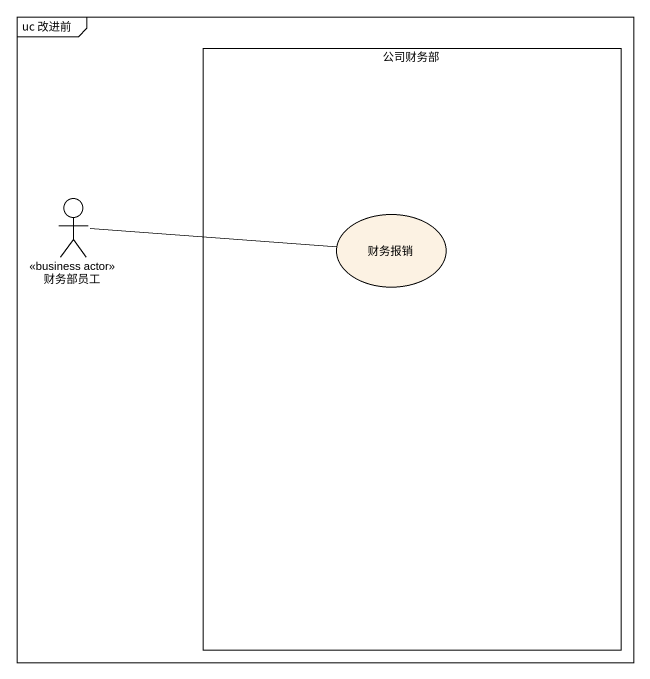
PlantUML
@startuml
mainframe uc 改进前
rectangle 公司财务部 {
  usecase 财务报销
}
actor 财务部员工 <<business actor>>
财务部员工 -right- 财务报销
@enduml
